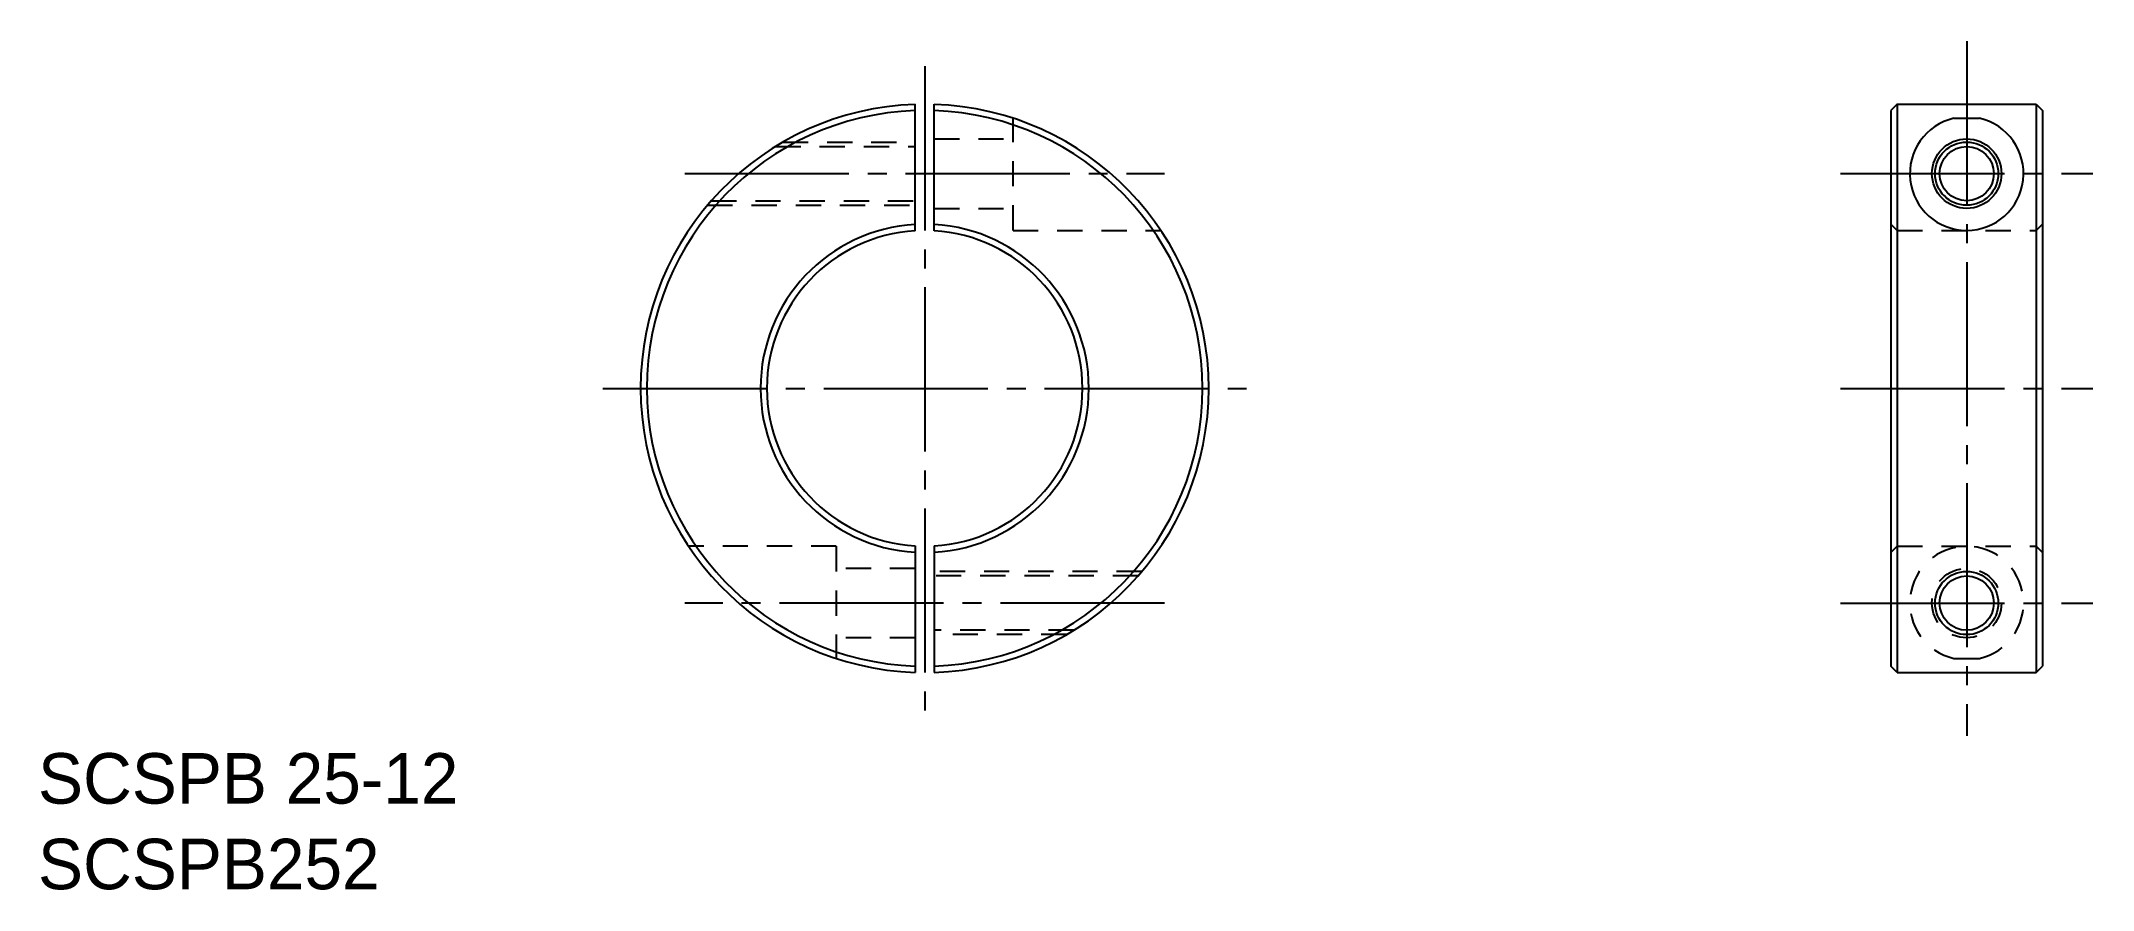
# Model space of a CAD drawing. Extents: x 47 to 210, y 193 to 260.
import ezdxf

# ---------------------------------------------------------------- set-up
doc = ezdxf.new("R2010")
doc.units = 0
doc.linetypes.add('CENTER', pattern=[17.5, 13, -1.5, 1.5, -1.5])
doc.linetypes.add('DASHED', pattern=[3.5, 2, -1.5])
doc.layers.get('0').update_dxf_attribs({"linetype": 'CONTINUOUS'})
doc.layers.add('CENTER', color=1, linetype='CENTER')

msp = doc.modelspace()

# ---------------------------------------------------------------- linework, layer by layer
at = {"color": 7, "linetype": 'CONTINUOUS'}
for p, q in [((116.35, 245.05), (116.35, 255.06)), ((117.85, 245.05), (117.85, 255.06)), ((194.13, 255.07), (193.63, 254.57)), ((193.63, 254.57), (193.63, 210.57)), ((194.13, 255.07), (194.13, 210.07)), ((194.13, 255.07), (205.13, 255.07)), ((205.13, 255.07), (205.13, 210.07)), ((205.13, 255.07), (205.63, 254.57)), ((205.63, 254.57), (205.63, 210.57)), ((116.35, 220.09), (116.35, 210.08)), ((117.85, 220.09), (117.85, 210.08)), ((194.13, 210.07), (193.63, 210.57)), ((194.13, 210.07), (205.13, 210.07)), ((205.13, 210.07), (205.63, 210.57))]:
    msp.add_line(p, q, dxfattribs=at)
at = {"color": 3, "linetype": 'DASHED'}
for p, q in [((124.1, 245.07), (124.1, 253.95)), ((105.87, 252.07), (116.35, 252.07)), ((117.85, 252.32), (124.1, 252.32)), ((105.28, 251.72), (116.35, 251.72)), ((99.89, 247.07), (116.35, 247.07)), ((100.19, 247.42), (116.35, 247.42)), ((117.85, 246.82), (124.1, 246.82)), ((193.63, 245.57), (194.13, 245.07)), ((205.13, 245.07), (205.63, 245.57)), ((124.1, 245.07), (135.8, 245.07)), ((194.13, 245.07), (205.13, 245.07)), ((110.1, 220.07), (98.39, 220.07)), ((110.1, 220.07), (110.1, 211.18)), ((193.63, 219.57), (194.13, 220.07)), ((194.13, 220.07), (205.13, 220.07)), ((205.13, 220.07), (205.63, 219.57)), ((116.35, 218.32), (110.1, 218.32)), ((134.3, 218.07), (117.85, 218.07)), ((134, 217.72), (117.85, 217.72)), ((128.91, 213.42), (117.85, 213.42)), ((128.32, 213.07), (117.85, 213.07)), ((116.35, 212.82), (110.1, 212.82))]:
    msp.add_line(p, q, dxfattribs=at)
at = {"color": 7}
for p, q in [((198.61, 253.95), (200.65, 253.95)), ((198.61, 211.18), (200.65, 211.18))]:
    msp.add_line(p, q, dxfattribs=at)
for p, q in [((193.63, 243.57), (193.63, 243.57)), ((193.63, 232.57), (193.63, 232.57))]:
    msp.add_line(p, q)
at = {"color": 7, "linetype": 'CONTINUOUS'}
msp.add_circle((199.63, 249.57), 2.75, dxfattribs=at)
at = {"color": 3, "linetype": 'CONTINUOUS'}
for centre in [(199.63, 249.57), (199.63, 215.57)]:
    msp.add_circle(centre, 2.5, dxfattribs=at)
for centre in [(199.63, 249.57), (199.63, 215.57)]:
    msp.add_circle(centre, 2.15)
at = {"color": 3, "linetype": 'DASHED'}
msp.add_circle((199.63, 215.57), 2.75, dxfattribs=at)
at = {"color": 7, "linetype": 'CONTINUOUS'}
for centre, radius, start, end in [((117.1, 232.57), 22.5, 91.9102, 268.0898), ((117.1, 232.57), 22, 91.9536, 268.0463), ((117.1, 232.57), 22.5, 271.9102, 88.0898), ((117.1, 232.57), 22, 271.9536, 88.0464), ((199.63, 249.57), 4.5, 103.0712, 76.9288), ((117.1, 232.57), 13, 93.3074, 266.6926), ((117.1, 232.57), 13, 273.3074, 86.6926), ((117.1, 232.57), 12.5, 93.4398, 266.5602), ((117.1, 232.57), 12.5, 273.4398, 86.5602)]:
    msp.add_arc(centre, radius, start, end, dxfattribs=at)
at = {"color": 3, "linetype": 'DASHED'}
msp.add_arc((199.63, 215.57), 4.5, 283.0712, 256.9288, dxfattribs=at)
at = {"layer": 'CENTER', "color": 1, "linetype": 'CENTER'}
for p, q in [((199.63, 260.07), (199.63, 205.07)), ((117.1, 258.07), (117.1, 207.07)), ((98.09, 249.57), (136.1, 249.57)), ((189.63, 249.57), (209.63, 249.57)), ((91.6, 232.57), (142.6, 232.57)), ((189.63, 232.57), (209.63, 232.57)), ((136.1, 215.57), (98.09, 215.57)), ((189.63, 215.57), (209.63, 215.57))]:
    msp.add_line(p, q, dxfattribs=at)

# ---------------------------------------------------------------- texts
for s, p in [('SCSPB 25-12', (46.87, 199.69)), ('SCSPB252', (46.87, 192.91))]:
    msp.add_text(s, height=4).set_placement(p)

doc.saveas('drawing.dxf')
